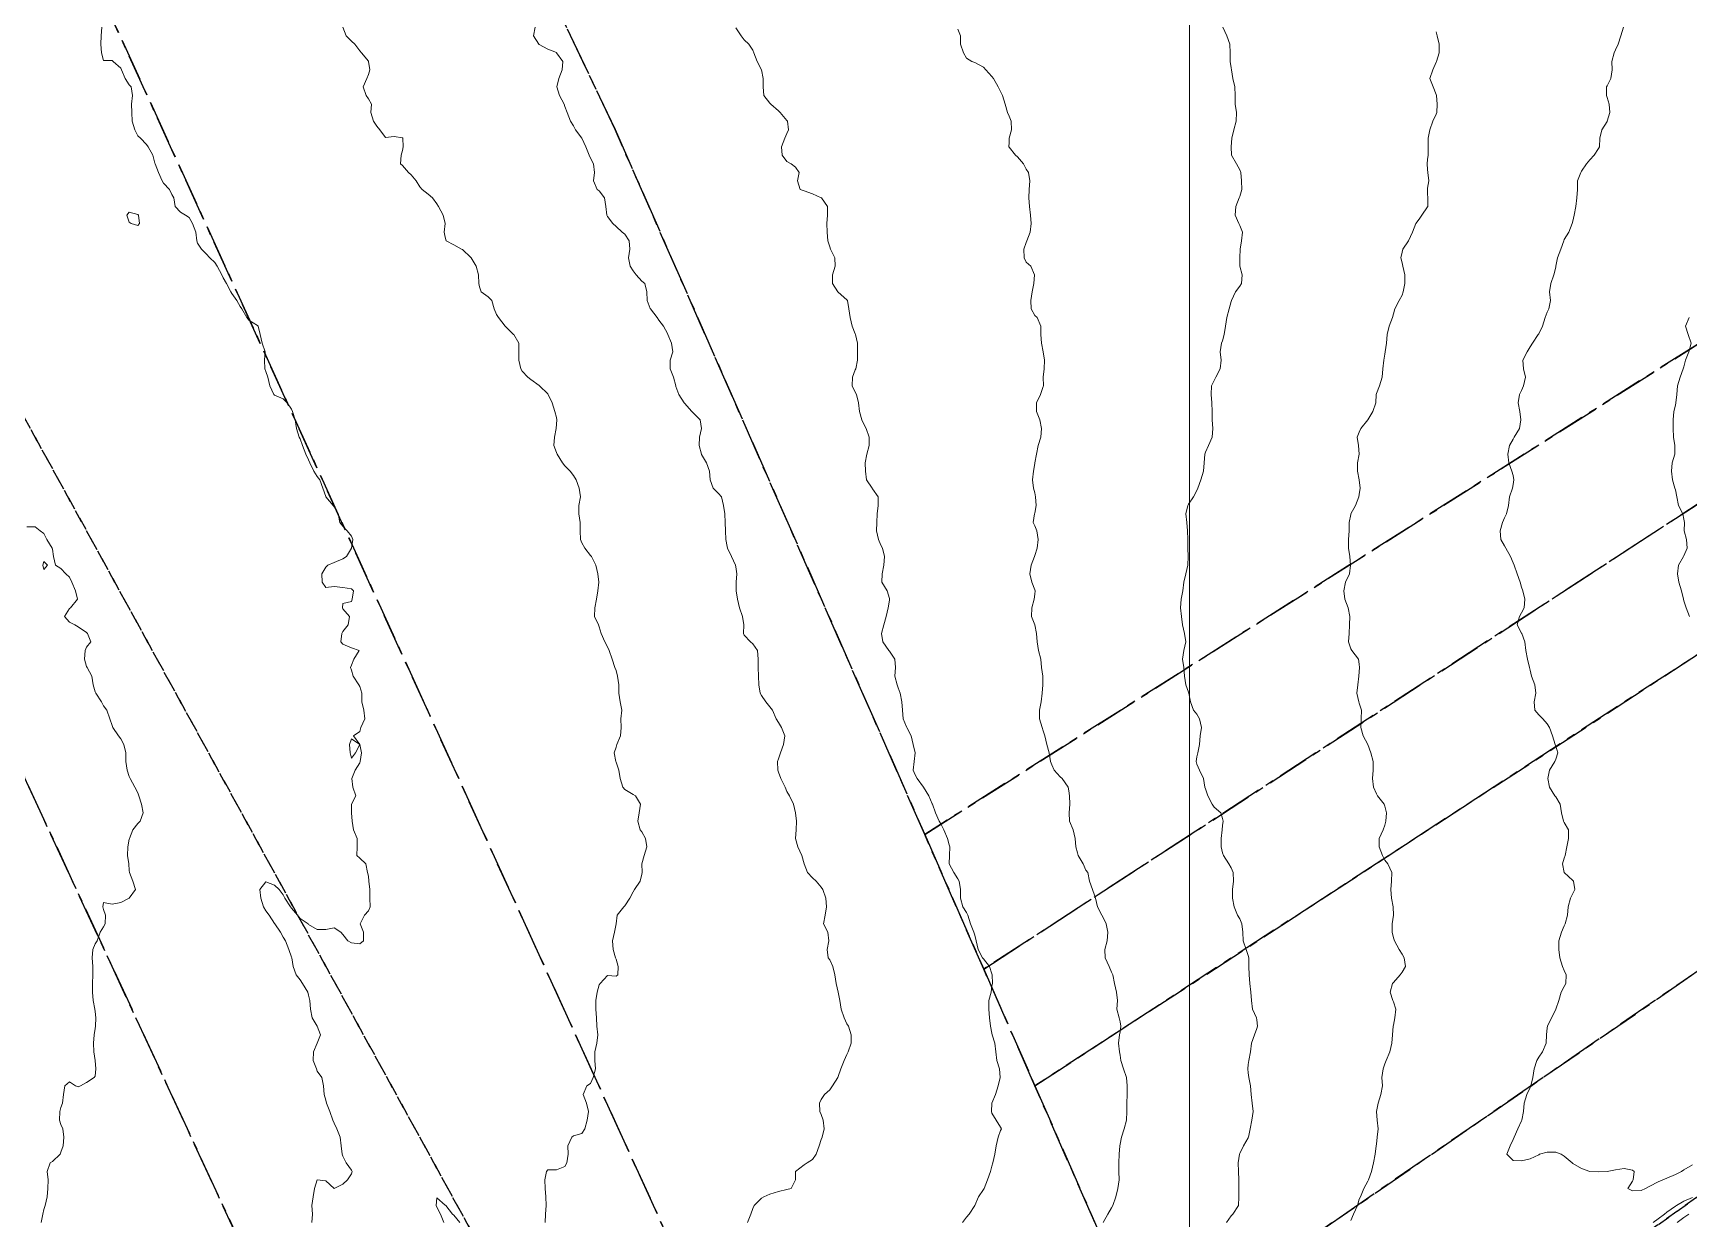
# Model space of a CAD drawing. Header units: centimetres. Extents: x 0 to 642158, y -847 to 649707.
# Drawn here: x 616699.1 to 616796, y 620217.5 to 620286.9 of the extents above; entities that cross this region are included whole.
import ezdxf

# ---------------------------------------------------------------- set-up
doc = ezdxf.new("R2010")
doc.units = ezdxf.units.CM
doc.header["$MEASUREMENT"] = 0
doc.linetypes.add('CENTERX2', pattern=[4, 2.5, -0.5, 0.5, -0.5])
doc.linetypes.add('JIS_02_0.7', pattern=[1.35, 0.75, -0.6])
for name, color, linetype, lineweight in [('MEV_grille', 254, 'Continuous', 9), ('WAL_parcellaire agricole', 7, 'JIS_02_0.7', 25), ('WAL_topographie 0.5', 253, 'Continuous', 20)]:
    doc.layers.add(name, color=color, linetype=linetype, lineweight=lineweight)
doc.layers.add('SPW_parcellaire cadastral', color=7, linetype='CENTERX2', lineweight=25, true_color=0xff0542)

# ---------------------------------------------------------------- blocks, each defined once
blk = doc.blocks.new('*U112')
at = {"layer": 'MEV_grille', "transparency": 33554687}
blk.add_lwpolyline([(0, 1825.476), (0, -1825.476)], dxfattribs=at)
blk = doc.blocks.new('*U113')
at = {"layer": 'MEV_grille', "color": 0, "linetype": 'ByBlock', "lineweight": -2, "transparency": 16777216}
blk.add_blockref('*U112', (1400, 0), dxfattribs=at)

msp = doc.modelspace()

# ---------------------------------------------------------------- linework, layer by layer
at = {"layer": 'SPW_parcellaire cadastral'}
for points in [[(616764.436, 620409.464), (616810.738, 620422.244), (616880.969, 620322.264), (616751.311, 620239.975), (616733.186, 620281.264), (616720.278, 620308.474), (616683.174, 620386.893), (616764.436, 620409.464)], [(616754.768, 620232.089), (616751.311, 620239.975), (616880.969, 620322.264), (616884.797, 620316.826), (616754.768, 620232.089)], [(616754.768, 620232.089), (616884.797, 620316.826), (616889.06, 620310.775), (616757.764, 620225.256), (616754.768, 620232.089)], [(616764.496, 620209.896), (616757.764, 620225.256), (616889.06, 620310.775), (616896.219, 620300.609), (616764.496, 620209.896)], [(616754.768, 620232.089), (616757.764, 620225.256), (616764.496, 620209.896), (616769.835, 620197.706), (616748.921, 620188.659), (616699.35, 620297.395), (616720.278, 620308.474), (616733.186, 620281.264), (616751.311, 620239.975), (616754.768, 620232.089)], [(616769.835, 620197.706), (616764.496, 620209.896), (616896.219, 620300.609), (616901.931, 620292.499), (616883.906, 620279.593), (616769.835, 620197.706)], [(616683.366, 620288.932), (616698.887, 620297.151), (616699.35, 620297.395), (616748.921, 620188.659), (616728.115, 620179.635), (616678.643, 620286.43), (616683.366, 620288.932)], [(616665.279, 620279.356), (616678.643, 620286.43), (616728.115, 620179.635), (616720.653, 620176.395), (616698.893, 620166.914), (616651.27, 620271.947), (616665.279, 620279.356)]]:
    msp.add_lwpolyline(points, dxfattribs=at)
at = {"layer": 'WAL_parcellaire agricole'}
for points in [[(616600.26, 620451.183), (616651.688, 620350.856), (616668.692, 620318.859), (616740.957, 620187.285), (616814.972, 620053.628), (616700.983, 619971.116), (616651.472, 620062.359), (616618.966, 620119.855), (616577.304, 620085.184), (616521.809, 620039.428), (616499.254, 620069.835), (616492.238, 620078.82), (616529.968, 620108.845), (616595.294, 620161.185), (616569.622, 620208.848), (616514.461, 620165.759), (616479.289, 620211.588), (616523.201, 620254.509), (616504.698, 620275.423), (616588.942, 620323.849), (616622.273, 620341.186), (616567.598, 620414.179), (616573.597, 620419.847), (616600.26, 620451.183)], [(616845.948, 620253.88), (616785.453, 620210.873), (616763.872, 620197.621), (616740.957, 620187.285), (616668.692, 620318.859), (616651.688, 620350.856), (616656.938, 620355.19), (616709.767, 620379.529), (616765.931, 620403.202), (616806.761, 620423.04)], [(616814.972, 620053.628), (616740.957, 620187.285), (616763.872, 620197.621), (616785.453, 620210.873), (616845.948, 620253.88), (616873.445, 620272.883), (616895.443, 620289.885), (616917.191, 620305.471), (616928.44, 620312.222), (616940.443, 620291.39), (616945.861, 620276.474), (616947.695, 620267.475), (616936.951, 620221.391), (616939.069, 620211.428), (616952.954, 620195.393), (616968.962, 620184.092), (616986.584, 620171.864), (617004.365, 620160.596), (617008.458, 620154.4)]]:
    msp.add_lwpolyline(points, dxfattribs=at)
at = {"layer": 'WAL_topographie 0.5'}
for points in [[(616703.152, 620287.25), (616703.097, 620286.75), (616703.093, 620286.25), (616703.118, 620285.75), (616703.25, 620285.3), (616703.75, 620285.3), (616703.813, 620285.25), (616704.25, 620284.861), (616704.303, 620284.75), (616704.514, 620284.25), (616704.75, 620283.881), (616704.857, 620283.75), (616704.941, 620283.25), (616704.883, 620282.75), (616704.903, 620282.25), (616704.917, 620281.75), (616705.075, 620281.25), (616705.25, 620280.893), (616705.404, 620280.75), (616705.75, 620280.375), (616705.865, 620280.25), (616706.138, 620279.75), (616706.25, 620279.292), (616706.26, 620279.25), (616706.47, 620278.75), (616706.675, 620278.25), (616706.75, 620278.121), (616707.111, 620277.75), (616707.25, 620277.456), (616707.353, 620277.25), (616707.442, 620276.75), (616707.75, 620276.417), (616708.036, 620276.25), (616708.25, 620276.105), (616708.454, 620275.75), (616708.655, 620275.25), (616708.704, 620274.75), (616708.75, 620274.607), (616708.971, 620274.25), (616709.25, 620273.979), (616709.466, 620273.75), (616709.75, 620273.481), (616709.895, 620273.25), (616710.159, 620272.75), (616710.25, 620272.567), (616710.438, 620272.25), (616710.702, 620271.75), (616710.75, 620271.663), (616711.049, 620271.25), (616711.25, 620270.896), (616711.347, 620270.75), (616711.636, 620270.25), (616711.75, 620270.095), (616712.25, 620269.783), (616712.298, 620269.75), (616712.406, 620269.25), (616712.524, 620268.75), (616712.704, 620268.25), (616712.667, 620267.75), (616712.686, 620267.25), (616712.75, 620267.083), (616712.861, 620266.75), (616712.972, 620266.25), (616713.203, 620265.75), (616713.25, 620265.702), (616713.75, 620265.494), (616713.994, 620265.25), (616714.25, 620264.88), (616714.302, 620264.75), (616714.454, 620264.25), (616714.544, 620263.75), (616714.691, 620263.25), (616714.75, 620263.137), (616714.889, 620262.75), (616715.089, 620262.25), (616715.25, 620261.911), (616715.324, 620261.75), (616715.55, 620261.25), (616715.75, 620260.944), (616715.899, 620260.75), (616716.083, 620260.25), (616716.25, 620259.779), (616716.263, 620259.75), (616716.687, 620259.25), (616716.75, 620259.163), (616716.982, 620258.75), (616717.083, 620258.25), (616717.25, 620258.028), (616717.5, 620257.75), (616717.75, 620257.437), (616717.837, 620257.25), (616717.75, 620256.75), (616717.75, 620256.75), (616717.456, 620256.25), (616717.25, 620256.115), (616716.75, 620255.909), (616716.368, 620255.75), (616716.25, 620255.625), (616716.028, 620255.25), (616716.036, 620254.75), (616716.25, 620254.434), (616716.75, 620254.5), (616717.25, 620254.45), (616717.75, 620254.361), (616717.875, 620254.25), (616717.796, 620253.75), (616717.75, 620253.625), (616717.25, 620253.5), (616717.233, 620253.25), (616717.25, 620253.194), (616717.65, 620252.75), (616717.57, 620252.25), (616717.25, 620251.869), (616717.2, 620251.75), (616717.137, 620251.25), (616717.25, 620251.125), (616717.75, 620250.905), (616718.2, 620250.75), (616717.901, 620250.25), (616717.75, 620249.893), (616717.703, 620249.75), (616717.75, 620249.596), (616717.855, 620249.25), (616718.196, 620248.75), (616718.25, 620248.643), (616718.356, 620248.25), (616718.362, 620247.75), (616718.477, 620247.25), (616718.533, 620246.75), (616718.313, 620246.25), (616718.25, 620246), (616717.875, 620245.75), (616718.25, 620245.25), (616718.25, 620245.25), (616718.338, 620244.75), (616718.269, 620244.25), (616718.25, 620244.179), (616717.977, 620243.75), (616717.77, 620243.25), (616717.846, 620242.75), (616718.015, 620242.25), (616717.767, 620241.75), (616717.75, 620241.25), (616717.801, 620240.75), (616717.875, 620240.25), (616718.09, 620239.75), (616718.083, 620239.25), (616718.068, 620238.75), (616718.25, 620238.583), (616718.598, 620238.25), (616718.693, 620237.75), (616718.75, 620237.528), (616718.782, 620237.25), (616718.825, 620236.75), (616718.837, 620236.25), (616718.844, 620235.75), (616718.75, 620235.5), (616718.528, 620235.25), (616718.266, 620234.75), (616718.468, 620234.25), (616718.462, 620233.75), (616718.25, 620233.578), (616717.75, 620233.632), (616717.55, 620233.75), (616717.25, 620234.125), (616717.125, 620234.25), (616716.75, 620234.511), (616716.25, 620234.417), (616715.75, 620234.422), (616715.25, 620234.703), (616715.212, 620234.75), (616714.75, 620235.058), (616714.59, 620235.25), (616714.25, 620235.658), (616714.191, 620235.75), (616713.862, 620236.25), (616713.75, 620236.437), (616713.533, 620236.75), (616713.25, 620237), (616712.75, 620237.211), (616712.39, 620236.75), (616712.444, 620236.25), (616712.613, 620235.75), (616712.75, 620235.507), (616712.931, 620235.25), (616713.25, 620234.77), (616713.268, 620234.75), (616713.609, 620234.25), (616713.75, 620233.959), (616713.897, 620233.75), (616714.083, 620233.25), (616714.25, 620232.787), (616714.26, 620232.75), (616714.351, 620232.25), (616714.523, 620231.75), (616714.75, 620231.462), (616714.896, 620231.25), (616715.197, 620230.75), (616715.25, 620230.568), (616715.319, 620230.25), (616715.364, 620229.75), (616715.463, 620229.25), (616715.75, 620228.761), (616715.757, 620228.75), (616715.94, 620228.25), (616715.75, 620227.75), (616715.75, 620227.75), (616715.526, 620227.25), (616715.509, 620226.75), (616715.701, 620226.25), (616715.75, 620226.121), (616716.024, 620225.75), (616716.127, 620225.25), (616716.164, 620224.75), (616716.25, 620224.417), (616716.293, 620224.25), (616716.49, 620223.75), (616716.674, 620223.25), (616716.75, 620223.073), (616716.908, 620222.75), (616717.093, 620222.25), (616717.153, 620221.75), (616717.206, 620221.25), (616717.25, 620221.15), (616717.455, 620220.75), (616717.75, 620220.324), (616717.792, 620220.25), (616717.75, 620220.107), (616717.532, 620219.75), (616717.25, 620219.509), (616716.75, 620219.25), (616716.75, 620219.25), (616716.75, 620219.25), (616716.25, 620219.704), (616715.75, 620219.75), (616715.597, 620219.25), (616715.513, 620218.75), (616715.439, 620218.25), (616715.472, 620217.75), (616715.432, 620217.25)], [(616717.25, 620287.25), (616717.453, 620286.75), (616717.75, 620286.436), (616717.953, 620286.25), (616718.25, 620285.87), (616718.35, 620285.75), (616718.75, 620285.27), (616718.76, 620285.25), (616718.837, 620284.75), (616718.75, 620284.489), (616718.655, 620284.25), (616718.446, 620283.75), (616718.625, 620283.25), (616718.75, 620283.06), (616718.921, 620282.75), (616718.882, 620282.25), (616719.038, 620281.75), (616719.25, 620281.452), (616719.422, 620281.25), (616719.75, 620280.795), (616720.25, 620280.841), (616720.75, 620280.766), (616720.765, 620280.75), (616720.787, 620280.25), (616720.75, 620280.036), (616720.659, 620279.75), (616720.635, 620279.25), (616720.75, 620279.143), (616721.094, 620278.75), (616721.25, 620278.607), (616721.534, 620278.25), (616721.75, 620277.911), (616721.9, 620277.75), (616722.25, 620277.481), (616722.493, 620277.25), (616722.75, 620276.898), (616722.848, 620276.75), (616723.125, 620276.25), (616723.233, 620275.75), (616723.19, 620275.25), (616723.25, 620274.95), (616723.296, 620274.75), (616723.75, 620274.506), (616724.206, 620274.25), (616724.25, 620274.231), (616724.75, 620273.774), (616724.772, 620273.75), (616725.054, 620273.25), (616725.199, 620272.75), (616725.206, 620272.25), (616725.25, 620272.05), (616725.354, 620271.75), (616725.75, 620271.462), (616725.974, 620271.25), (616726.109, 620270.75), (616726.25, 620270.427), (616726.357, 620270.25), (616726.75, 620269.75), (616726.75, 620269.75), (616727.25, 620269.262), (616727.26, 620269.25), (616727.552, 620268.75), (616727.546, 620268.25), (616727.547, 620267.75), (616727.668, 620267.25), (616727.75, 620267.109), (616728.088, 620266.75), (616728.25, 620266.625), (616728.75, 620266.261), (616728.762, 620266.25), (616729.25, 620265.773), (616729.274, 620265.75), (616729.5, 620265.25), (616729.663, 620264.75), (616729.75, 620264.387), (616729.779, 620264.25), (616729.75, 620264), (616729.73, 620263.75), (616729.632, 620263.25), (616729.602, 620262.75), (616729.75, 620262.341), (616729.792, 620262.25), (616730.115, 620261.75), (616730.25, 620261.571), (616730.56, 620261.25), (616730.75, 620261), (616730.912, 620260.75), (616731.088, 620260.25), (616731.163, 620259.75), (616731.057, 620259.25), (616731.056, 620258.75), (616731.143, 620258.25), (616731.135, 620257.75), (616731.172, 620257.25), (616731.25, 620257.058), (616731.42, 620256.75), (616731.75, 620256.307), (616731.799, 620256.25), (616732.056, 620255.75), (616732.171, 620255.25), (616732.23, 620254.75), (616732.177, 620254.25), (616732.09, 620253.75), (616732.006, 620253.25), (616731.992, 620252.75), (616732.207, 620252.25), (616732.25, 620252.143), (616732.375, 620251.75), (616732.583, 620251.25), (616732.75, 620250.972), (616732.835, 620250.75), (616733.013, 620250.25), (616733.182, 620249.75), (616733.25, 620249.571), (616733.333, 620249.25), (616733.413, 620248.75), (616733.409, 620248.25), (616733.487, 620247.75), (616733.583, 620247.25), (616733.516, 620246.75), (616733.537, 620246.25), (616733.495, 620245.75), (616733.293, 620245.25), (616733.25, 620245.096), (616733.128, 620244.75), (616733.235, 620244.25), (616733.25, 620244.208), (616733.403, 620243.75), (616733.487, 620243.25), (616733.642, 620242.75), (616733.75, 620242.617), (616734.25, 620242.314), (616734.375, 620242.25), (616734.683, 620241.75), (616734.593, 620241.25), (616734.517, 620240.75), (616734.65, 620240.25), (616734.75, 620240.132), (616734.967, 620239.75), (616735.038, 620239.25), (616734.886, 620238.75), (616734.75, 620238.25), (616734.778, 620237.75), (616734.75, 620237.65), (616734.659, 620237.25), (616734.321, 620236.75), (616734.25, 620236.625), (616734.05, 620236.25), (616733.75, 620235.8), (616733.691, 620235.75), (616733.317, 620235.25), (616733.25, 620234.75), (616733.25, 620234.75), (616733.156, 620234.25), (616733.044, 620233.75), (616733.074, 620233.25), (616733.217, 620232.75), (616733.25, 620232.667), (616733.369, 620232.25), (616733.35, 620231.75), (616733.25, 620231.673), (616732.75, 620231.721), (616732.306, 620231.25), (616732.25, 620231.167), (616732.136, 620230.75), (616732.058, 620230.25), (616732.059, 620229.75), (616732.093, 620229.25), (616732.113, 620228.75), (616732.176, 620228.25), (616732.122, 620227.75), (616732, 620227.25), (616732.009, 620226.75), (616732.046, 620226.25), (616731.895, 620225.75), (616731.75, 620225.404), (616731.528, 620225.25), (616731.321, 620224.75), (616731.521, 620224.25), (616731.629, 620223.75), (616731.556, 620223.25), (616731.417, 620222.75), (616731.25, 620222.464), (616730.75, 620222.324), (616730.655, 620222.25), (616730.422, 620221.75), (616730.434, 620221.25), (616730.368, 620220.75), (616730.25, 620220.528), (616729.75, 620220.347), (616729.25, 620220.336), (616729.169, 620220.25), (616729.083, 620219.75), (616729.1, 620219.25), (616729.132, 620218.75), (616729.15, 620218.25), (616729.108, 620217.75), (616729.097, 620217.25)], [(616728.516, 620287.25), (616728.417, 620286.75), (616728.722, 620286.25), (616728.75, 620286.232), (616729.25, 620285.958), (616729.75, 620285.761), (616729.766, 620285.75), (616730.13, 620285.25), (616730.081, 620284.75), (616729.89, 620284.25), (616729.784, 620283.75), (616729.924, 620283.25), (616730.2, 620282.75), (616730.25, 620282.617), (616730.375, 620282.25), (616730.568, 620281.75), (616730.75, 620281.477), (616730.875, 620281.25), (616731.25, 620280.75), (616731.25, 620280.75), (616731.479, 620280.25), (616731.663, 620279.75), (616731.75, 620279.576), (616731.92, 620279.25), (616731.982, 620278.75), (616731.93, 620278.25), (616732.141, 620277.75), (616732.25, 620277.669), (616732.56, 620277.25), (616732.645, 620276.75), (616732.706, 620276.25), (616732.75, 620276.159), (616733.06, 620275.75), (616733.25, 620275.588), (616733.609, 620275.25), (616733.75, 620275.135), (616734.009, 620274.75), (616734.056, 620274.25), (616733.981, 620273.75), (616734.073, 620273.25), (616734.25, 620272.982), (616734.423, 620272.75), (616734.75, 620272.375), (616734.938, 620272.25), (616735.046, 620271.75), (616735.066, 620271.25), (616735.25, 620270.773), (616735.263, 620270.75), (616735.645, 620270.25), (616735.75, 620270.095), (616736.013, 620269.75), (616736.25, 620269.321), (616736.282, 620269.25), (616736.484, 620268.75), (616736.56, 620268.25), (616736.407, 620267.75), (616736.404, 620267.25), (616736.61, 620266.75), (616736.741, 620266.25), (616736.75, 620266.212), (616736.912, 620265.75), (616737.236, 620265.25), (616737.25, 620265.234), (616737.681, 620264.75), (616737.75, 620264.674), (616738.162, 620264.25), (616738.24, 620263.75), (616738.135, 620263.25), (616738.11, 620262.75), (616738.242, 620262.25), (616738.25, 620262.234), (616738.537, 620261.75), (616738.723, 620261.25), (616738.75, 620260.75), (616738.75, 620260.75), (616738.931, 620260.25), (616739.25, 620259.947), (616739.42, 620259.75), (616739.542, 620259.25), (616739.602, 620258.75), (616739.636, 620258.25), (616739.648, 620257.75), (616739.673, 620257.25), (616739.75, 620256.85), (616739.769, 620256.75), (616740, 620256.25), (616740.229, 620255.75), (616740.25, 620255.65), (616740.323, 620255.25), (616740.282, 620254.75), (616740.274, 620254.25), (616740.348, 620253.75), (616740.475, 620253.25), (616740.646, 620252.75), (616740.728, 620252.25), (616740.713, 620251.75), (616740.75, 620251.656), (616741.111, 620251.25), (616741.25, 620251.141), (616741.523, 620250.75), (616741.555, 620250.25), (616741.554, 620249.75), (616741.587, 620249.25), (616741.592, 620248.75), (616741.684, 620248.25), (616741.75, 620248.12), (616742.013, 620247.75), (616742.25, 620247.46), (616742.401, 620247.25), (616742.622, 620246.75), (616742.75, 620246.542), (616742.934, 620246.25), (616743.119, 620245.75), (616743.038, 620245.25), (616742.877, 620244.75), (616742.75, 620244.408), (616742.703, 620244.25), (616742.712, 620243.75), (616742.75, 620243.631), (616742.898, 620243.25), (616743.146, 620242.75), (616743.25, 620242.5), (616743.399, 620242.25), (616743.622, 620241.75), (616743.75, 620241.25), (616743.75, 620241.25), (616743.81, 620240.75), (616743.785, 620240.25), (616743.75, 620239.75), (616743.884, 620239.25), (616744.12, 620238.75), (616744.25, 620238.25), (616744.25, 620238.25), (616744.444, 620237.75), (616744.75, 620237.437), (616744.964, 620237.25), (616745.25, 620236.886), (616745.357, 620236.75), (616745.526, 620236.25), (616745.561, 620235.75), (616745.488, 620235.25), (616745.395, 620234.75), (616745.632, 620234.25), (616745.706, 620233.75), (616745.599, 620233.25), (616745.654, 620232.75), (616745.75, 620232.631), (616745.928, 620232.25), (616746.05, 620231.75), (616746.128, 620231.25), (616746.25, 620230.75), (616746.25, 620230.75), (616746.347, 620230.25), (616746.417, 620229.75), (616746.59, 620229.25), (616746.75, 620228.886), (616746.85, 620228.75), (616747.013, 620228.25), (616747.005, 620227.75), (616746.837, 620227.25), (616746.75, 620227.1), (616746.588, 620226.75), (616746.397, 620226.25), (616746.25, 620225.803), (616746.227, 620225.75), (616745.921, 620225.25), (616745.75, 620225.028), (616745.437, 620224.75), (616745.25, 620224.45), (616745.153, 620224.25), (616745.179, 620223.75), (616745.25, 620223.583), (616745.358, 620223.25), (616745.431, 620222.75), (616745.3, 620222.25), (616745.25, 620222.107), (616745.136, 620221.75), (616744.953, 620221.25), (616744.75, 620220.938), (616744.429, 620220.75), (616744.25, 620220.636), (616743.75, 620220.25), (616743.75, 620219.75), (616743.75, 620219.75), (616743.5, 620219.25), (616743.25, 620219.189), (616742.75, 620219.076), (616742.25, 620218.913), (616741.9, 620218.75), (616741.75, 620218.677), (616741.323, 620218.25), (616741.25, 620218.074), (616741.13, 620217.75), (616740.947, 620217.25)], [(616740.25, 620287.208), (616740.564, 620286.75), (616740.75, 620286.509), (616741.019, 620286.25), (616741.25, 620285.897), (616741.318, 620285.75), (616741.508, 620285.25), (616741.75, 620284.75), (616741.75, 620284.75), (616741.85, 620284.25), (616741.85, 620283.75), (616741.901, 620283.25), (616742.25, 620282.808), (616742.304, 620282.75), (616742.75, 620282.347), (616742.847, 620282.25), (616743.25, 620281.787), (616743.275, 620281.75), (616743.331, 620281.25), (616743.25, 620281.036), (616743.129, 620280.75), (616742.925, 620280.25), (616742.968, 620279.75), (616743.25, 620279.383), (616743.485, 620279.25), (616743.75, 620279.063), (616743.964, 620278.75), (616743.872, 620278.25), (616744.015, 620277.75), (616744.25, 620277.668), (616744.75, 620277.495), (616745.25, 620277.26), (616745.264, 620277.25), (616745.63, 620276.75), (616745.618, 620276.25), (616745.58, 620275.75), (616745.598, 620275.25), (616745.641, 620274.75), (616745.75, 620274.393), (616745.801, 620274.25), (616746.055, 620273.75), (616746.061, 620273.25), (616745.92, 620272.75), (616745.92, 620272.25), (616746.235, 620271.75), (616746.25, 620271.733), (616746.75, 620271.288), (616746.788, 620271.25), (616746.871, 620270.75), (616746.94, 620270.25), (616747.071, 620269.75), (616747.25, 620269.296), (616747.262, 620269.25), (616747.372, 620268.75), (616747.38, 620268.25), (616747.37, 620267.75), (616747.27, 620267.25), (616747.25, 620267.187), (616747.087, 620266.75), (616747.068, 620266.25), (616747.25, 620265.875), (616747.311, 620265.75), (616747.439, 620265.25), (616747.5, 620264.75), (616747.628, 620264.25), (616747.75, 620264), (616747.891, 620263.75), (616748.062, 620263.25), (616748.054, 620262.75), (616747.928, 620262.25), (616747.833, 620261.75), (616747.852, 620261.25), (616747.906, 620260.75), (616748.234, 620260.25), (616748.25, 620260.226), (616748.595, 620259.75), (616748.578, 620259.25), (616748.538, 620258.75), (616748.5, 620258.25), (616748.482, 620257.75), (616748.598, 620257.25), (616748.75, 620256.91), (616748.843, 620256.75), (616748.952, 620256.25), (616748.922, 620255.75), (616748.826, 620255.25), (616748.802, 620254.75), (616749.113, 620254.25), (616749.25, 620253.792), (616749.258, 620253.75), (616749.25, 620253.7), (616749.165, 620253.25), (616749.06, 620252.75), (616748.914, 620252.25), (616748.791, 620251.75), (616748.862, 620251.25), (616749.221, 620250.75), (616749.25, 620250.709), (616749.571, 620250.25), (616749.605, 620249.75), (616749.56, 620249.25), (616749.691, 620248.75), (616749.75, 620248.566), (616749.883, 620248.25), (616749.971, 620247.75), (616750.005, 620247.25), (616750.046, 620246.75), (616750.25, 620246.272), (616750.26, 620246.25), (616750.513, 620245.75), (616750.643, 620245.25), (616750.75, 620244.75), (616750.75, 620244.75), (616750.75, 620244.75), (616750.692, 620244.25), (616750.627, 620243.75), (616750.75, 620243.472), (616750.863, 620243.25), (616751.25, 620242.75), (616751.25, 620242.75), (616751.548, 620242.25), (616751.75, 620241.778), (616751.763, 620241.75), (616751.946, 620241.25), (616752.15, 620240.75), (616752.25, 620240.593), (616752.429, 620240.25), (616752.647, 620239.75), (616752.75, 620239.368), (616752.781, 620239.25), (616752.765, 620238.75), (616752.75, 620238.25), (616753.014, 620237.75), (616753.25, 620237.382), (616753.319, 620237.25), (616753.409, 620236.75), (616753.408, 620236.25), (616753.546, 620235.75), (616753.75, 620235.417), (616753.844, 620235.25), (616753.995, 620234.75), (616754.183, 620234.25), (616754.25, 620234.074), (616754.333, 620233.75), (616754.436, 620233.25), (616754.7, 620232.75), (616754.75, 620232.687), (616755.1, 620232.25), (616755.25, 620231.809), (616755.267, 620231.75), (616755.273, 620231.25), (616755.25, 620231.1), (616755.192, 620230.75), (616755.072, 620230.25), (616755.056, 620229.75), (616755.109, 620229.25), (616755.16, 620228.75), (616755.25, 620228.341), (616755.268, 620228.25), (616755.421, 620227.75), (616755.483, 620227.25), (616755.53, 620226.75), (616755.683, 620226.25), (616755.731, 620225.75), (616755.612, 620225.25), (616755.45, 620224.75), (616755.25, 620224.25), (616755.25, 620224.25), (616755.219, 620223.75), (616755.25, 620223.662), (616755.5, 620223.25), (616755.75, 620222.838), (616755.802, 620222.75), (616755.75, 620222.635), (616755.611, 620222.25), (616755.495, 620221.75), (616755.41, 620221.25), (616755.295, 620220.75), (616755.25, 620220.558), (616755.157, 620220.25), (616754.983, 620219.75), (616754.786, 620219.25), (616754.75, 620219.194), (616754.464, 620218.75), (616754.25, 620218.25), (616754.25, 620218.25), (616753.912, 620217.75), (616753.75, 620217.578), (616753.531, 620217.25)], [(616768.765, 620287.25), (616768.993, 620286.75), (616769.167, 620286.25), (616769.196, 620285.75), (616769.192, 620285.25), (616769.25, 620284.875), (616769.268, 620284.75), (616769.338, 620284.25), (616769.464, 620283.75), (616769.492, 620283.25), (616769.477, 620282.75), (616769.564, 620282.25), (616769.548, 620281.75), (616769.41, 620281.25), (616769.292, 620280.75), (616769.25, 620280.25), (616769.279, 620279.75), (616769.553, 620279.25), (616769.75, 620278.908), (616769.82, 620278.75), (616769.861, 620278.25), (616769.866, 620277.75), (616769.75, 620277.333), (616769.726, 620277.25), (616769.531, 620276.75), (616769.487, 620276.25), (616769.703, 620275.75), (616769.75, 620275.635), (616769.906, 620275.25), (616769.85, 620274.75), (616769.78, 620274.25), (616769.75, 620273.75), (616769.763, 620273.25), (616769.901, 620272.75), (616769.86, 620272.25), (616769.75, 620272.089), (616769.5, 620271.75), (616769.274, 620271.25), (616769.25, 620271.191), (616769.129, 620270.75), (616768.996, 620270.25), (616768.912, 620269.75), (616768.84, 620269.25), (616768.75, 620268.883), (616768.685, 620268.75), (616768.597, 620268.25), (616768.655, 620267.75), (616768.602, 620267.25), (616768.355, 620266.75), (616768.25, 620266.559), (616768.106, 620266.25), (616768.087, 620265.75), (616768.117, 620265.25), (616768.133, 620264.75), (616768.146, 620264.25), (616768.172, 620263.75), (616768.14, 620263.25), (616767.921, 620262.75), (616767.75, 620262.368), (616767.703, 620262.25), (616767.672, 620261.75), (616767.625, 620261.25), (616767.47, 620260.75), (616767.292, 620260.25), (616767.25, 620260.118), (616767.05, 620259.75), (616766.75, 620259.313), (616766.71, 620259.25), (616766.593, 620258.75), (616766.647, 620258.25), (616766.701, 620257.75), (616766.72, 620257.25), (616766.719, 620256.75), (616766.74, 620256.25), (616766.711, 620255.75), (616766.594, 620255.25), (616766.48, 620254.75), (616766.413, 620254.25), (616766.325, 620253.75), (616766.279, 620253.25), (616766.333, 620252.75), (616766.405, 620252.25), (616766.524, 620251.75), (616766.602, 620251.25), (616766.485, 620250.75), (616766.409, 620250.25), (616766.471, 620249.75), (616766.509, 620249.25), (616766.59, 620248.75), (616766.75, 620248.306), (616766.767, 620248.25), (616766.871, 620247.75), (616767.043, 620247.25), (616767.25, 620247.019), (616767.402, 620246.75), (616767.505, 620246.25), (616767.434, 620245.75), (616767.393, 620245.25), (616767.291, 620244.75), (616767.25, 620244.528), (616767.197, 620244.25), (616767.25, 620244.094), (616767.403, 620243.75), (616767.633, 620243.25), (616767.714, 620242.75), (616767.75, 620242.65), (616767.893, 620242.25), (616768.137, 620241.75), (616768.25, 620241.568), (616768.639, 620241.25), (616768.75, 620240.917), (616768.781, 620240.75), (616768.75, 620240.5), (616768.717, 620240.25), (616768.655, 620239.75), (616768.669, 620239.25), (616768.75, 620238.906), (616768.8, 620238.75), (616769.116, 620238.25), (616769.25, 620238.021), (616769.373, 620237.75), (616769.394, 620237.25), (616769.33, 620236.75), (616769.329, 620236.25), (616769.42, 620235.75), (616769.625, 620235.25), (616769.75, 620235.036), (616769.875, 620234.75), (616769.929, 620234.25), (616769.946, 620233.75), (616770.122, 620233.25), (616770.25, 620232.883), (616770.284, 620232.75), (616770.286, 620232.25), (616770.295, 620231.75), (616770.343, 620231.25), (616770.404, 620230.75), (616770.432, 620230.25), (616770.5, 620229.75), (616770.729, 620229.25), (616770.75, 620229.125), (616770.794, 620228.75), (616770.75, 620228.619), (616770.621, 620228.25), (616770.443, 620227.75), (616770.38, 620227.25), (616770.282, 620226.75), (616770.25, 620226.5), (616770.217, 620226.25), (616770.25, 620226.028), (616770.292, 620225.75), (616770.375, 620225.25), (616770.419, 620224.75), (616770.484, 620224.25), (616770.534, 620223.75), (616770.468, 620223.25), (616770.363, 620222.75), (616770.264, 620222.25), (616770.25, 620222.222), (616769.971, 620221.75), (616769.75, 620221.3), (616769.733, 620221.25), (616769.668, 620220.75), (616769.676, 620220.25), (616769.706, 620219.75), (616769.702, 620219.25), (616769.699, 620218.75), (616769.672, 620218.25), (616769.35, 620217.75), (616769.25, 620217.652), (616768.977, 620217.25)], [(616792.219, 620287.25), (616792.061, 620286.75), (616791.897, 620286.25), (616791.75, 620285.923), (616791.66, 620285.75), (616791.523, 620285.25), (616791.555, 620284.75), (616791.476, 620284.25), (616791.25, 620283.813), (616791.228, 620283.75), (616791.217, 620283.25), (616791.25, 620283.139), (616791.367, 620282.75), (616791.421, 620282.25), (616791.261, 620281.75), (616791.25, 620281.732), (616790.95, 620281.25), (616790.837, 620280.75), (616790.814, 620280.25), (616790.75, 620280.141), (616790.49, 620279.75), (616790.25, 620279.476), (616790.052, 620279.25), (616789.75, 620278.811), (616789.711, 620278.75), (616789.523, 620278.25), (616789.519, 620277.75), (616789.487, 620277.25), (616789.424, 620276.75), (616789.323, 620276.25), (616789.25, 620275.9), (616789.213, 620275.75), (616789.024, 620275.25), (616788.75, 620274.825), (616788.719, 620274.75), (616788.556, 620274.25), (616788.358, 620273.75), (616788.261, 620273.25), (616788.25, 620273.204), (616788.136, 620272.75), (616787.958, 620272.25), (616787.875, 620271.75), (616787.947, 620271.25), (616787.847, 620270.75), (616787.75, 620270.555), (616787.635, 620270.25), (616787.478, 620269.75), (616787.25, 620269.302), (616787.219, 620269.25), (616786.879, 620268.75), (616786.75, 620268.53), (616786.586, 620268.25), (616786.331, 620267.75), (616786.361, 620267.25), (616786.473, 620266.75), (616786.357, 620266.25), (616786.25, 620265.979), (616786.135, 620265.75), (616786.054, 620265.25), (616786.156, 620264.75), (616786.211, 620264.25), (616786.13, 620263.75), (616785.821, 620263.25), (616785.75, 620263.13), (616785.539, 620262.75), (616785.45, 620262.25), (616785.5, 620261.75), (616785.679, 620261.25), (616785.75, 620261), (616785.794, 620260.75), (616785.75, 620260.464), (616785.716, 620260.25), (616785.552, 620259.75), (616785.492, 620259.25), (616785.362, 620258.75), (616785.25, 620258.526), (616785.127, 620258.25), (616785, 620257.75), (616785.044, 620257.25), (616785.25, 620256.885), (616785.321, 620256.75), (616785.592, 620256.25), (616785.75, 620255.89), (616785.809, 620255.75), (616785.982, 620255.25), (616786.163, 620254.75), (616786.25, 620254.469), (616786.315, 620254.25), (616786.437, 620253.75), (616786.405, 620253.25), (616786.25, 620252.95), (616786.128, 620252.75), (616785.982, 620252.25), (616786.25, 620251.772), (616786.261, 620251.75), (616786.432, 620251.25), (616786.5, 620250.75), (616786.588, 620250.25), (616786.708, 620249.75), (616786.75, 620249.607), (616786.821, 620249.25), (616787.025, 620248.75), (616787.087, 620248.25), (616786.977, 620247.75), (616787.025, 620247.25), (616787.25, 620246.985), (616787.485, 620246.75), (616787.75, 620246.45), (616787.875, 620246.25), (616788.054, 620245.75), (616788.217, 620245.25), (616788.25, 620245.15), (616788.375, 620244.75), (616788.25, 620244.387), (616788.2, 620244.25), (616787.879, 620243.75), (616787.796, 620243.25), (616787.886, 620242.75), (616788.198, 620242.25), (616788.25, 620242.178), (616788.5, 620241.75), (616788.583, 620241.25), (616788.712, 620240.75), (616788.75, 620240.687), (616789, 620240.25), (616788.994, 620239.75), (616788.899, 620239.25), (616788.795, 620238.75), (616788.75, 620238.584), (616788.639, 620238.25), (616788.75, 620237.75), (616788.75, 620237.75), (616789.25, 620237.291), (616789.295, 620237.25), (616789.369, 620236.75), (616789.25, 620236.523), (616789.122, 620236.25), (616788.977, 620235.75), (616788.928, 620235.25), (616788.807, 620234.75), (616788.75, 620234.619), (616788.58, 620234.25), (616788.439, 620233.75), (616788.421, 620233.25), (616788.481, 620232.75), (616788.648, 620232.25), (616788.75, 620232.013), (616788.859, 620231.75), (616788.841, 620231.25), (616788.75, 620231.068), (616788.575, 620230.75), (616788.432, 620230.25), (616788.263, 620229.75), (616788.25, 620229.728), (616788, 620229.25), (616787.763, 620228.75), (616787.75, 620228.65), (616787.708, 620228.25), (616787.685, 620227.75), (616787.481, 620227.25), (616787.25, 620226.929), (616787.152, 620226.75), (616786.992, 620226.25), (616786.917, 620225.75), (616786.782, 620225.25), (616786.75, 620225.155), (616786.557, 620224.75), (616786.409, 620224.25), (616786.361, 620223.75), (616786.266, 620223.25), (616786.25, 620223.214), (616786.026, 620222.75), (616785.81, 620222.25), (616785.75, 620222.121), (616785.59, 620221.75), (616785.395, 620221.25), (616785.75, 620220.882), (616786.25, 620220.862), (616786.75, 620220.98), (616787.25, 620221.228), (616787.304, 620221.25), (616787.75, 620221.384), (616788.25, 620221.366), (616788.57, 620221.25), (616788.75, 620221.135), (616789.205, 620220.75), (616789.25, 620220.71), (616789.75, 620220.409), (616790.25, 620220.25), (616790.25, 620220.25), (616790.75, 620220.228), (616791.25, 620220.25), (616791.25, 620220.25), (616791.75, 620220.335), (616792.25, 620220.424), (616792.75, 620220.326), (616792.831, 620220.25), (616792.782, 620219.75), (616792.75, 620219.67), (616792.474, 620219.25), (616792.75, 620219.102), (616793.25, 620219.135), (616793.512, 620219.25), (616793.75, 620219.377), (616794.25, 620219.63), (616794.512, 620219.75), (616794.75, 620219.858), (616795.25, 620220.069), (616795.607, 620220.25), (616795.75, 620220.337), (616796.25, 620220.637)], [(616753.25, 620287.139), (616753.409, 620286.75), (616753.409, 620286.25), (616753.583, 620285.75), (616753.75, 620285.429), (616754.062, 620285.25), (616754.25, 620285.178), (616754.75, 620284.911), (616754.882, 620284.75), (616755.25, 620284.361), (616755.339, 620284.25), (616755.611, 620283.75), (616755.75, 620283.487), (616755.865, 620283.25), (616756.024, 620282.75), (616756.159, 620282.25), (616756.25, 620282.05), (616756.372, 620281.75), (616756.393, 620281.25), (616756.263, 620280.75), (616756.25, 620280.5), (616756.234, 620280.25), (616756.25, 620280.226), (616756.62, 620279.75), (616756.75, 620279.653), (616757.087, 620279.25), (616757.25, 620278.946), (616757.391, 620278.75), (616757.469, 620278.25), (616757.417, 620277.75), (616757.412, 620277.25), (616757.453, 620276.75), (616757.507, 620276.25), (616757.536, 620275.75), (616757.479, 620275.25), (616757.288, 620274.75), (616757.25, 620274.65), (616757.117, 620274.25), (616757.142, 620273.75), (616757.25, 620273.5), (616757.516, 620273.25), (616757.731, 620272.75), (616757.707, 620272.25), (616757.597, 620271.75), (616757.52, 620271.25), (616757.547, 620270.75), (616757.75, 620270.368), (616757.893, 620270.25), (616758.118, 620269.75), (616758.115, 620269.25), (616758.154, 620268.75), (616758.25, 620268.25), (616758.25, 620268.25), (616758.331, 620267.75), (616758.311, 620267.25), (616758.25, 620266.75), (616758.263, 620266.25), (616758.25, 620266.208), (616758.083, 620265.75), (616757.861, 620265.25), (616757.85, 620264.75), (616758.053, 620264.25), (616758.141, 620263.75), (616758.1, 620263.25), (616757.958, 620262.75), (616757.857, 620262.25), (616757.764, 620261.75), (616757.75, 620261.694), (616757.67, 620261.25), (616757.617, 620260.75), (616757.673, 620260.25), (616757.75, 620259.977), (616757.794, 620259.75), (616757.828, 620259.25), (616757.75, 620258.8), (616757.739, 620258.75), (616757.669, 620258.25), (616757.75, 620258.05), (616757.879, 620257.75), (616757.956, 620257.25), (616757.893, 620256.75), (616757.75, 620256.313), (616757.734, 620256.25), (616757.547, 620255.75), (616757.463, 620255.25), (616757.587, 620254.75), (616757.75, 620254.303), (616757.771, 620254.25), (616757.75, 620254.05), (616757.721, 620253.75), (616757.577, 620253.25), (616757.56, 620252.75), (616757.75, 620252.25), (616757.75, 620252.25), (616757.855, 620251.75), (616757.888, 620251.25), (616757.976, 620250.75), (616758.109, 620250.25), (616758.147, 620249.75), (616758.217, 620249.25), (616758.217, 620248.75), (616758.189, 620248.25), (616758.13, 620247.75), (616758.029, 620247.25), (616758.024, 620246.75), (616758.182, 620246.25), (616758.25, 620246.05), (616758.348, 620245.75), (616758.468, 620245.25), (616758.592, 620244.75), (616758.683, 620244.25), (616758.75, 620244.05), (616758.882, 620243.75), (616759.25, 620243.347), (616759.35, 620243.25), (616759.712, 620242.75), (616759.75, 620242.536), (616759.789, 620242.25), (616759.808, 620241.75), (616759.769, 620241.25), (616759.785, 620240.75), (616759.994, 620240.25), (616760.125, 620239.75), (616760.165, 620239.25), (616760.25, 620238.904), (616760.292, 620238.75), (616760.587, 620238.25), (616760.75, 620237.893), (616760.854, 620237.75), (616760.956, 620237.25), (616761.125, 620236.75), (616761.25, 620236.429), (616761.304, 620236.25), (616761.432, 620235.75), (616761.673, 620235.25), (616761.75, 620235.121), (616761.927, 620234.75), (616762.038, 620234.25), (616761.99, 620233.75), (616761.856, 620233.25), (616761.883, 620232.75), (616762.106, 620232.25), (616762.25, 620231.909), (616762.326, 620231.75), (616762.42, 620231.25), (616762.533, 620230.75), (616762.606, 620230.25), (616762.565, 620229.75), (616762.685, 620229.25), (616762.75, 620229), (616762.794, 620228.75), (616762.75, 620228.417), (616762.722, 620228.25), (616762.662, 620227.75), (616762.72, 620227.25), (616762.75, 620227.062), (616762.795, 620226.75), (616762.94, 620226.25), (616763.13, 620225.75), (616763.171, 620225.25), (616763.153, 620224.75), (616763.14, 620224.25), (616763.152, 620223.75), (616763.114, 620223.25), (616762.987, 620222.75), (616762.832, 620222.25), (616762.75, 620221.841), (616762.732, 620221.75), (616762.688, 620221.25), (616762.671, 620220.75), (616762.676, 620220.25), (616762.693, 620219.75), (616762.625, 620219.25), (616762.504, 620218.75), (616762.322, 620218.25), (616762.25, 620218.118), (616762.031, 620217.75), (616761.759, 620217.25)], [(616781.25, 620286.973), (616781.315, 620286.75), (616781.425, 620286.25), (616781.424, 620285.75), (616781.273, 620285.25), (616781.25, 620285.197), (616781.061, 620284.75), (616780.888, 620284.25), (616781.068, 620283.75), (616781.25, 620283.306), (616781.264, 620283.25), (616781.314, 620282.75), (616781.283, 620282.25), (616781.25, 620282.15), (616781.062, 620281.75), (616780.875, 620281.25), (616780.781, 620280.75), (616780.781, 620280.25), (616780.776, 620279.75), (616780.75, 620279.5), (616780.729, 620279.25), (616780.75, 620278.917), (616780.765, 620278.75), (616780.826, 620278.25), (616780.75, 620277.833), (616780.736, 620277.75), (616780.75, 620277.5), (616780.761, 620277.25), (616780.76, 620276.75), (616780.75, 620276.731), (616780.412, 620276.25), (616780.25, 620276.019), (616780.056, 620275.75), (616779.864, 620275.25), (616779.75, 620275), (616779.634, 620274.75), (616779.299, 620274.25), (616779.25, 620274.068), (616779.176, 620273.75), (616779.25, 620273.459), (616779.304, 620273.25), (616779.42, 620272.75), (616779.413, 620272.25), (616779.324, 620271.75), (616779.25, 620271.568), (616779.087, 620271.25), (616778.837, 620270.75), (616778.75, 620270.464), (616778.686, 620270.25), (616778.5, 620269.75), (616778.378, 620269.25), (616778.34, 620268.75), (616778.271, 620268.25), (616778.25, 620268.107), (616778.187, 620267.75), (616778.125, 620267.25), (616778.088, 620266.75), (616777.933, 620266.25), (616777.75, 620265.792), (616777.737, 620265.75), (616777.724, 620265.25), (616777.546, 620264.75), (616777.25, 620264.267), (616777.242, 620264.25), (616776.846, 620263.75), (616776.75, 620263.536), (616776.62, 620263.25), (616776.705, 620262.75), (616776.737, 620262.25), (616776.652, 620261.75), (616776.642, 620261.25), (616776.75, 620260.75), (616776.75, 620260.75), (616776.804, 620260.25), (616776.75, 620259.893), (616776.726, 620259.75), (616776.525, 620259.25), (616776.262, 620258.75), (616776.25, 620258.712), (616776.163, 620258.25), (616776.153, 620257.75), (616776.123, 620257.25), (616776.125, 620256.75), (616776.191, 620256.25), (616776.231, 620255.75), (616776.167, 620255.25), (616775.95, 620254.75), (616775.846, 620254.25), (616775.901, 620253.75), (616776.103, 620253.25), (616776.191, 620252.75), (616776.172, 620252.25), (616776.161, 620251.75), (616776.12, 620251.25), (616776.25, 620250.844), (616776.308, 620250.75), (616776.712, 620250.25), (616776.75, 620249.95), (616776.771, 620249.75), (616776.75, 620249.5), (616776.729, 620249.25), (616776.66, 620248.75), (616776.6, 620248.25), (616776.719, 620247.75), (616776.75, 620247.662), (616776.875, 620247.25), (616776.86, 620246.75), (616776.842, 620246.25), (616776.985, 620245.75), (616777.25, 620245.25), (616777.25, 620245.25), (616777.42, 620244.75), (616777.562, 620244.25), (616777.566, 620243.75), (616777.529, 620243.25), (616777.576, 620242.75), (616777.75, 620242.35), (616777.811, 620242.25), (616778.206, 620241.75), (616778.25, 620241.643), (616778.343, 620241.25), (616778.311, 620240.75), (616778.25, 620240.531), (616778.138, 620240.25), (616777.912, 620239.75), (616777.917, 620239.25), (616778.102, 620238.75), (616778.25, 620238.479), (616778.417, 620238.25), (616778.645, 620237.75), (616778.643, 620237.25), (616778.587, 620236.75), (616778.631, 620236.25), (616778.738, 620235.75), (616778.75, 620235.251), (616778.75, 620235.25), (616778.75, 620235.25), (616778.679, 620234.75), (616778.665, 620234.25), (616778.75, 620233.917), (616778.813, 620233.75), (616779.089, 620233.25), (616779.25, 620232.972), (616779.375, 620232.75), (616779.459, 620232.25), (616779.25, 620231.917), (616779.14, 620231.75), (616778.75, 620231.318), (616778.697, 620231.25), (616778.552, 620230.75), (616778.721, 620230.25), (616778.75, 620230.173), (616778.887, 620229.75), (616778.829, 620229.25), (616778.75, 620228.813), (616778.738, 620228.75), (616778.692, 620228.25), (616778.658, 620227.75), (616778.528, 620227.25), (616778.331, 620226.75), (616778.25, 620226.555), (616778.155, 620226.25), (616778.074, 620225.75), (616778.1, 620225.25), (616778.013, 620224.75), (616777.852, 620224.25), (616777.76, 620223.75), (616777.799, 620223.25), (616777.862, 620222.75), (616777.794, 620222.25), (616777.75, 620221.85), (616777.739, 620221.75), (616777.687, 620221.25), (616777.572, 620220.75), (616777.474, 620220.25), (616777.292, 620219.75), (616777.25, 620219.667), (616777.012, 620219.25), (616776.811, 620218.75), (616776.75, 620218.618), (616776.646, 620218.25), (616776.417, 620217.75), (616776.25, 620217.365)], [(616705.25, 620275.637), (616705.35, 620275.75), (616705.287, 620276.25), (616705.25, 620276.28), (616704.75, 620276.422), (616704.601, 620276.25), (616704.75, 620275.827), (616704.861, 620275.75), (616705.25, 620275.637)], [(616796.056, 620270.25), (616795.85, 620269.75), (616796.01, 620269.25), (616796.172, 620268.75), (616796.034, 620268.25), (616795.852, 620267.75), (616795.75, 620267.368), (616795.714, 620267.25), (616795.525, 620266.75), (616795.375, 620266.25), (616795.332, 620265.75), (616795.272, 620265.25), (616795.25, 620265.125), (616795.171, 620264.75), (616795.131, 620264.25), (616795.128, 620263.75), (616795.15, 620263.25), (616795.212, 620262.75), (616795.214, 620262.25), (616795.066, 620261.75), (616795.018, 620261.25), (616795.079, 620260.75), (616795.224, 620260.25), (616795.25, 620260.159), (616795.346, 620259.75), (616795.441, 620259.25), (616795.687, 620258.75), (616795.75, 620258.45), (616795.781, 620258.25), (616795.765, 620257.75), (616795.909, 620257.25), (616795.934, 620256.75), (616795.75, 620256.3), (616795.721, 620256.25), (616795.441, 620255.75), (616795.385, 620255.25), (616795.457, 620254.75), (616795.602, 620254.25), (616795.729, 620253.75), (616795.75, 620253.667), (616795.889, 620253.25), (616796.083, 620252.75)], [(616698.75, 620258), (616699.25, 620257.984), (616699.528, 620257.75), (616699.75, 620257.604), (616699.929, 620257.25), (616700.232, 620256.75), (616700.25, 620256.694), (616700.308, 620256.25), (616700.434, 620255.75), (616700.75, 620255.562), (616701.028, 620255.25), (616701.25, 620255.04), (616701.383, 620254.75), (616701.611, 620254.25), (616701.712, 620253.75), (616701.313, 620253.25), (616701.25, 620253.204), (616700.956, 620252.75), (616701.25, 620252.417), (616701.562, 620252.25), (616701.75, 620252.135), (616702.25, 620251.815), (616702.298, 620251.75), (616702.5, 620251.25), (616702.25, 620250.956), (616702.17, 620250.75), (616702.123, 620250.25), (616702.25, 620249.822), (616702.285, 620249.75), (616702.554, 620249.25), (616702.635, 620248.75), (616702.75, 620248.339), (616702.784, 620248.25), (616703.133, 620247.75), (616703.25, 620247.511), (616703.444, 620247.25), (616703.611, 620246.75), (616703.75, 620246.35), (616703.795, 620246.25), (616704.129, 620245.75), (616704.25, 620245.583), (616704.432, 620245.25), (616704.542, 620244.75), (616704.54, 620244.25), (616704.617, 620243.75), (616704.75, 620243.375), (616704.81, 620243.25), (616705.077, 620242.75), (616705.25, 620242.417), (616705.311, 620242.25), (616705.456, 620241.75), (616705.556, 620241.25), (616705.393, 620240.75), (616705.25, 620240.614), (616704.954, 620240.25), (616704.764, 620239.75), (616704.75, 620239.694), (616704.661, 620239.25), (616704.65, 620238.75), (616704.721, 620238.25), (616704.75, 620237.875), (616704.761, 620237.75), (616704.958, 620237.25), (616705.112, 620236.75), (616704.75, 620236.25), (616704.75, 620236.25), (616704.25, 620236), (616703.75, 620235.906), (616703.25, 620236), (616703.206, 620235.75), (616703.25, 620235.583), (616703.355, 620235.25), (616703.347, 620234.75), (616703.25, 620234.575), (616703.053, 620234.25), (616702.875, 620233.75), (616702.75, 620233.583), (616702.62, 620233.25), (616702.571, 620232.75), (616702.617, 620232.25), (616702.62, 620231.75), (616702.603, 620231.25), (616702.606, 620230.75), (616702.638, 620230.25), (616702.735, 620229.75), (616702.75, 620229.607), (616702.789, 620229.25), (616702.768, 620228.75), (616702.75, 620228.625), (616702.699, 620228.25), (616702.662, 620227.75), (616702.68, 620227.25), (616702.75, 620226.75), (616702.75, 620226.75), (616702.786, 620226.25), (616702.75, 620225.834), (616702.704, 620225.75), (616702.25, 620225.456), (616701.9, 620225.25), (616701.75, 620225.196), (616701.6, 620225.25), (616701.25, 620225.5), (616700.981, 620225.25), (616700.895, 620224.75), (616700.841, 620224.25), (616700.75, 620223.984), (616700.686, 620223.75), (616700.672, 620223.25), (616700.75, 620223), (616700.867, 620222.75), (616700.91, 620222.25), (616700.875, 620221.75), (616700.75, 620221.375), (616700.702, 620221.25), (616700.25, 620220.826), (616700.118, 620220.75), (616699.953, 620220.25), (616700, 620219.75), (616699.981, 620219.25), (616699.944, 620218.75), (616699.821, 620218.25), (616699.75, 620218.023), (616699.691, 620217.75), (616699.598, 620217.25)], [(616699.75, 620255.5), (616699.958, 620255.75), (616699.75, 620255.959), (616699.687, 620255.75), (616699.75, 620255.5)], [(616717.75, 620244.45), (616718, 620244.75), (616718.25, 620245.25), (616717.75, 620245.583), (616717.65, 620245.25), (616717.685, 620244.75), (616717.75, 620244.45)], [(616724.103, 620217.25), (616723.75, 620217.689), (616723.675, 620217.75), (616723.274, 620218.25), (616723.25, 620218.279), (616722.75, 620218.694), (616722.721, 620218.25), (616722.75, 620218.161), (616722.96, 620217.75), (616723.162, 620217.25)], [(616793.95, 620217.25), (616794.25, 620217.476), (616794.61, 620217.75), (616794.75, 620217.859), (616795.25, 620218.212), (616795.309, 620218.25), (616795.75, 620218.511), (616796.25, 620218.724)], [(616795.363, 620217.25), (616795.75, 620217.544), (616796.045, 620217.75)]]:
    msp.add_lwpolyline(points, dxfattribs=at)

# ---------------------------------------------------------------- block references
at = {"layer": 'MEV_grille', "transparency": 33554687}
msp.add_blockref('*U113', (615366.814, 620593.644), dxfattribs=at)

doc.saveas('drawing.dxf')
